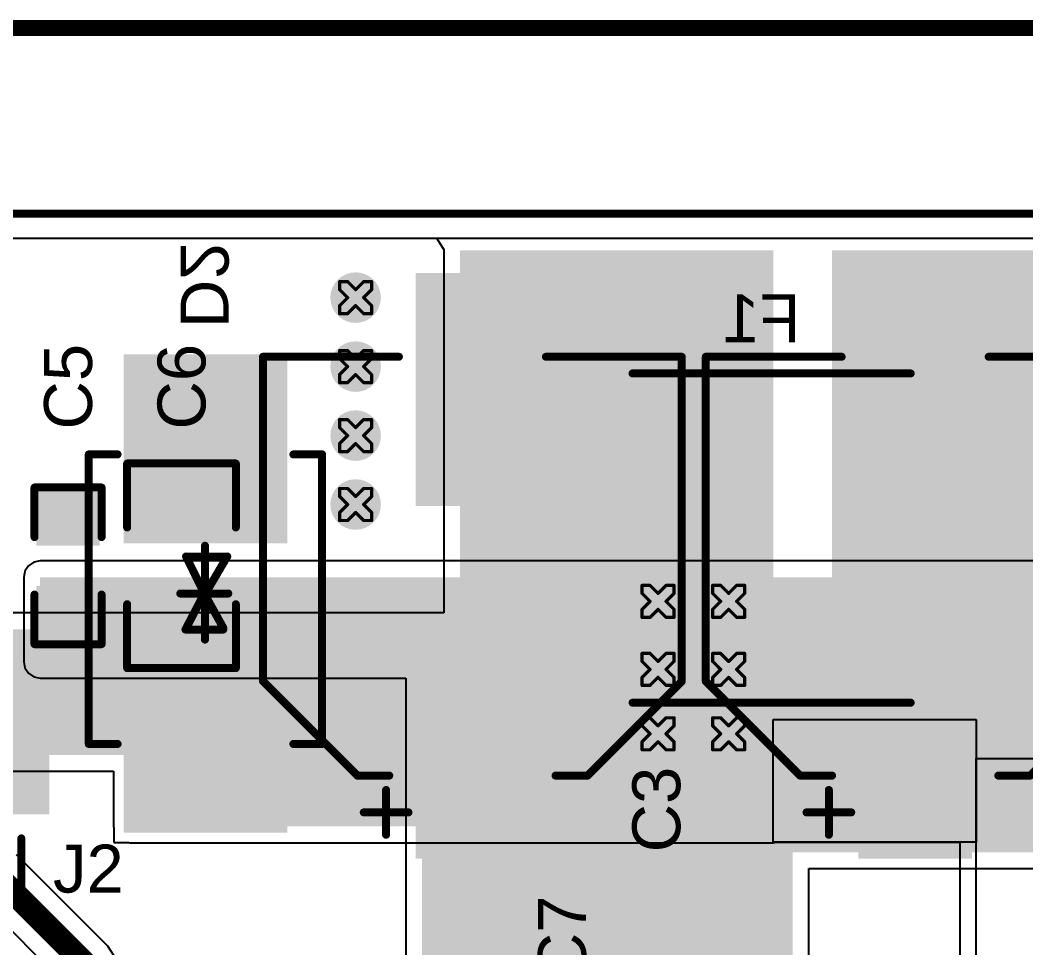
# Model space of a CAD drawing. Header units: inches. Extents: x -1 to 351, y 0 to 83.
# Drawn here: x 66.16 to 82.15, y 20.34 to 35.08 of the extents above; entities that cross this region are included whole.
import ezdxf

# ---------------------------------------------------------------- set-up
doc = ezdxf.new("R2010")
doc.units = ezdxf.units.IN
for name, color, linetype in [('Board Outline', 216, 'Continuous'), ('Bottom Layer', 5, 'Continuous'), ('Bottom Overlay', 54, 'Continuous'), ('Bottom Paste', 16, 'Continuous'), ('Bottom Solder', 6, 'Continuous'), ('Dimensions', 6, 'Continuous'), ('Drill Drawing', 1, 'Continuous'), ('Top Layer', 1, 'Continuous'), ('Top Overlay', 2, 'Continuous'), ('Top Paste', 8, 'Continuous'), ('Top Solder', 216, 'Continuous'), ('Via Holes', 16, 'Continuous')]:
    doc.layers.add(name, color=color, linetype=linetype)
doc.styles.add('Arial', font='', dxfattribs={"height": 0.2})
doc.styles.get('Arial').set_extended_font_data('Arial')

# ---------------------------------------------------------------- blocks, each defined once
blk = doc.blocks.new('F____2920_B_13')
at = {"layer": 'Bottom Layer'}
for points in [[(-4.85, 2.8), (-2.55, 2.8), (-2.55, -2.8), (-4.85, -2.8)], [(2.55, 2.8), (4.85, 2.8), (4.85, -2.8), (2.55, -2.8)]]:
    blk.add_hatch(color=5, dxfattribs=at).paths.add_polyline_path(points)
at = {"layer": 'Bottom Paste'}
for points in [[(-4.85, 2.8), (-2.55, 2.8), (-2.55, -2.8), (-4.85, -2.8)], [(2.55, 2.8), (4.85, 2.8), (4.85, -2.8), (2.55, -2.8)]]:
    blk.add_hatch(color=16, dxfattribs=at).paths.add_polyline_path(points)
at = {"layer": 'Bottom Solder'}
for points in [[(-4.952, 2.902), (-2.448, 2.902), (-2.448, -2.902), (-4.952, -2.902)], [(2.448, 2.902), (4.952, 2.902), (4.952, -2.902), (2.448, -2.902)]]:
    blk.add_hatch(color=6, dxfattribs=at).paths.add_polyline_path(points)
at = {"layer": 'Bottom Overlay', "const_width": 0.127}
for points in [[(2.235, 2.616), (-2.184, 2.616)], [(2.235, -2.616), (-2.184, -2.616)]]:
    blk.add_lwpolyline(points, dxfattribs=at)
at = {"layer": 'Bottom Overlay', "const_width": 0.0635}
for points in [[(-2.216, 2.616, 1), (-2.153, 2.616, 1)], [(2.203, 2.616, 1), (2.267, 2.616, 1)], [(-2.216, -2.616, 1), (-2.153, -2.616, 1)], [(2.203, -2.616, 1), (2.267, -2.616, 1)]]:
    blk.add_lwpolyline(points, format="xyb", close=True, dxfattribs=at)
blk = doc.blocks.new('RVT1H470M0607_15')
at = {"layer": 'Top Layer'}
for points in [[(-4.55, 0.8), (-1.05, 0.8), (-1.05, -0.8), (-4.55, -0.8)], [(1.05, 0.8), (4.55, 0.8), (4.55, -0.8), (1.05, -0.8)]]:
    blk.add_hatch(color=1, dxfattribs=at).paths.add_polyline_path(points)
at = {"layer": 'Top Paste'}
for points in [[(-4.55, 0.8), (-1.05, 0.8), (-1.05, -0.8), (-4.55, -0.8)], [(1.05, 0.8), (4.55, 0.8), (4.55, -0.8), (1.05, -0.8)]]:
    blk.add_hatch(color=8, dxfattribs=at).paths.add_polyline_path(points)
at = {"layer": 'Top Solder'}
for points in [[(-4.652, 0.902), (-0.948, 0.902), (-0.948, -0.902), (-4.652, -0.902)], [(0.948, 0.902), (4.652, 0.902), (4.652, -0.902), (0.948, -0.902)]]:
    blk.add_hatch(color=216, dxfattribs=at).paths.add_polyline_path(points)
at = {"layer": 'Top Overlay', "const_width": 0.127}
for points in [[(-1.835, 3.327), (-3.333, 1.829)], [(-1.835, 3.327), (3.321, 3.327)], [(3.321, 3.327), (3.321, 1.168)], [(-3.918, 1.727), (-3.918, 1.016)], [(-3.333, 1.829), (-3.333, 1.321)], [(-4.273, 1.372), (-3.562, 1.372)], [(3.321, -1.168), (3.321, -3.327)], [(-3.333, -1.321), (-3.333, -1.829)], [(-3.333, -1.829), (-1.835, -3.327)], [(-1.835, -3.327), (3.321, -3.327)]]:
    blk.add_lwpolyline(points, dxfattribs=at)
at = {"layer": 'Top Overlay', "const_width": 0.0635}
for points in [[(-1.867, 3.327, 1), (-1.803, 3.327, 1)], [(-1.867, 3.327, 1), (-1.803, 3.327, 1)], [(3.29, 3.327, 1), (3.353, 3.327, 1)], [(3.29, 3.327, 1), (3.353, 3.327, 1)], [(-3.949, 1.727, 1), (-3.886, 1.727, 1)], [(-3.365, 1.829, 1), (-3.302, 1.829, 1)], [(-3.365, 1.829, 1), (-3.302, 1.829, 1)], [(-4.305, 1.372, 1), (-4.241, 1.372, 1)], [(-3.594, 1.372, 1), (-3.53, 1.372, 1)], [(-3.365, 1.321, 1), (-3.302, 1.321, 1)], [(3.29, 1.168, 1), (3.353, 1.168, 1)], [(-3.949, 1.016, 1), (-3.886, 1.016, 1)], [(3.29, -1.168, 1), (3.353, -1.168, 1)], [(-3.365, -1.321, 1), (-3.302, -1.321, 1)], [(-3.365, -1.829, 1), (-3.302, -1.829, 1)], [(-3.365, -1.829, 1), (-3.302, -1.829, 1)], [(-1.867, -3.327, 1), (-1.803, -3.327, 1)], [(-1.867, -3.327, 1), (-1.803, -3.327, 1)], [(3.29, -3.327, 1), (3.353, -3.327, 1)], [(3.29, -3.327, 1), (3.353, -3.327, 1)]]:
    blk.add_lwpolyline(points, format="xyb", close=True, dxfattribs=at)
blk = doc.blocks.new('RVT1H470M0607_16')
at = {"layer": 'Top Layer'}
for points in [[(-4.55, 0.8), (-1.05, 0.8), (-1.05, -0.8), (-4.55, -0.8)], [(1.05, 0.8), (4.55, 0.8), (4.55, -0.8), (1.05, -0.8)]]:
    blk.add_hatch(color=1, dxfattribs=at).paths.add_polyline_path(points)
at = {"layer": 'Top Paste'}
for points in [[(-4.55, 0.8), (-1.05, 0.8), (-1.05, -0.8), (-4.55, -0.8)], [(1.05, 0.8), (4.55, 0.8), (4.55, -0.8), (1.05, -0.8)]]:
    blk.add_hatch(color=8, dxfattribs=at).paths.add_polyline_path(points)
at = {"layer": 'Top Solder'}
for points in [[(-4.652, 0.902), (-0.948, 0.902), (-0.948, -0.902), (-4.652, -0.902)], [(0.948, 0.902), (4.652, 0.902), (4.652, -0.902), (0.948, -0.902)]]:
    blk.add_hatch(color=216, dxfattribs=at).paths.add_polyline_path(points)
at = {"layer": 'Top Overlay', "const_width": 0.127}
for points in [[(-1.835, 3.327), (-3.333, 1.829)], [(-1.835, 3.327), (3.321, 3.327)], [(3.321, 3.327), (3.321, 1.168)], [(-3.918, 1.727), (-3.918, 1.016)], [(-3.333, 1.829), (-3.333, 1.321)], [(-4.273, 1.372), (-3.562, 1.372)], [(3.321, -1.168), (3.321, -3.327)], [(-3.333, -1.321), (-3.333, -1.829)], [(-3.333, -1.829), (-1.835, -3.327)], [(-1.835, -3.327), (3.321, -3.327)]]:
    blk.add_lwpolyline(points, dxfattribs=at)
at = {"layer": 'Top Overlay', "const_width": 0.0635}
for points in [[(-1.867, 3.327, 1), (-1.803, 3.327, 1)], [(-1.867, 3.327, 1), (-1.803, 3.327, 1)], [(3.29, 3.327, 1), (3.353, 3.327, 1)], [(3.29, 3.327, 1), (3.353, 3.327, 1)], [(-3.949, 1.727, 1), (-3.886, 1.727, 1)], [(-3.365, 1.829, 1), (-3.302, 1.829, 1)], [(-3.365, 1.829, 1), (-3.302, 1.829, 1)], [(-4.305, 1.372, 1), (-4.241, 1.372, 1)], [(-3.594, 1.372, 1), (-3.53, 1.372, 1)], [(-3.365, 1.321, 1), (-3.302, 1.321, 1)], [(3.29, 1.168, 1), (3.353, 1.168, 1)], [(-3.949, 1.016, 1), (-3.886, 1.016, 1)], [(3.29, -1.168, 1), (3.353, -1.168, 1)], [(-3.365, -1.321, 1), (-3.302, -1.321, 1)], [(-3.365, -1.829, 1), (-3.302, -1.829, 1)], [(-3.365, -1.829, 1), (-3.302, -1.829, 1)], [(-1.867, -3.327, 1), (-1.803, -3.327, 1)], [(-1.867, -3.327, 1), (-1.803, -3.327, 1)], [(3.29, -3.327, 1), (3.353, -3.327, 1)], [(3.29, -3.327, 1), (3.353, -3.327, 1)]]:
    blk.add_lwpolyline(points, format="xyb", close=True, dxfattribs=at)
blk = doc.blocks.new('V________T______59')
at = {"layer": 'Top Layer'}
for points in [[(-4.4, 2.162), (-3.2, 2.162), (-3.2, 0.362), (-4.4, 0.362)], [(3.2, 2.162), (4.4, 2.162), (4.4, 0.362), (3.2, 0.362)], [(-2.75, -0.462), (-2.25, -0.462), (-2.25, -2.062), (-2.75, -2.062)], [(-1.75, -0.462), (-1.25, -0.462), (-1.25, -2.062), (-1.75, -2.062)], [(-0.75, -0.462), (-0.25, -0.462), (-0.25, -2.062), (-0.75, -2.062)], [(0.25, -0.462), (0.75, -0.462), (0.75, -2.062), (0.25, -2.062)], [(1.25, -0.462), (1.75, -0.462), (1.75, -2.062), (1.25, -2.062)], [(2.25, -0.462), (2.75, -0.462), (2.75, -2.062), (2.25, -2.062)]]:
    blk.add_hatch(color=1, dxfattribs=at).paths.add_polyline_path(points)
at = {"layer": 'Top Paste'}
for points in [[(-4.4, 2.162), (-3.2, 2.162), (-3.2, 0.362), (-4.4, 0.362)], [(3.2, 2.162), (4.4, 2.162), (4.4, 0.362), (3.2, 0.362)], [(-2.75, -0.462), (-2.25, -0.462), (-2.25, -2.062), (-2.75, -2.062)], [(-1.75, -0.462), (-1.25, -0.462), (-1.25, -2.062), (-1.75, -2.062)], [(-0.75, -0.462), (-0.25, -0.462), (-0.25, -2.062), (-0.75, -2.062)], [(0.25, -0.462), (0.75, -0.462), (0.75, -2.062), (0.25, -2.062)], [(1.25, -0.462), (1.75, -0.462), (1.75, -2.062), (1.25, -2.062)], [(2.25, -0.462), (2.75, -0.462), (2.75, -2.062), (2.25, -2.062)]]:
    blk.add_hatch(color=8, dxfattribs=at).paths.add_polyline_path(points)
at = {"layer": 'Top Solder'}
for points in [[(-4.502, 2.264), (-3.098, 2.264), (-3.098, 0.261), (-4.502, 0.261)], [(3.098, 2.264), (4.502, 2.264), (4.502, 0.261), (3.098, 0.261)], [(-2.852, -0.361), (-2.148, -0.361), (-2.148, -2.164), (-2.852, -2.164)], [(-1.852, -0.361), (-1.148, -0.361), (-1.148, -2.164), (-1.852, -2.164)], [(-0.852, -0.361), (-0.148, -0.361), (-0.148, -2.164), (-0.852, -2.164)], [(0.148, -0.361), (0.852, -0.361), (0.852, -2.164), (0.148, -2.164)], [(1.148, -0.361), (1.852, -0.361), (1.852, -2.164), (1.148, -2.164)], [(2.148, -0.361), (2.852, -0.361), (2.852, -2.164), (2.148, -2.164)]]:
    blk.add_hatch(color=216, dxfattribs=at).paths.add_polyline_path(points)
at = {"layer": 'Top Overlay', "const_width": 0.127}
for points in [[(-2.884, 2.173), (2.932, 2.173)], [(-4.059, -1.15), (-4.059, -0.12)], [(4.059, -1.15), (4.059, -0.12)], [(-4.059, -1.15), (-3.08, -1.15)], [(3.08, -1.15), (4.059, -1.15)], [(-3.15, -1.422), (-3.023, -1.549)], [(-3.15, -1.676), (-3.15, -1.422)], [(-3.15, -1.676), (-3.023, -1.549)]]:
    blk.add_lwpolyline(points, dxfattribs=at)
at = {"layer": 'Top Overlay', "const_width": 0.0635}
for points in [[(-2.916, 2.173, 1), (-2.853, 2.173, 1)], [(2.9, 2.173, 1), (2.964, 2.173, 1)], [(-4.091, -0.12, 1), (-4.027, -0.12, 1)], [(4.027, -0.12, 1), (4.091, -0.12, 1)], [(-4.091, -1.15, 1), (-4.027, -1.15, 1)], [(-4.091, -1.15, 1), (-4.027, -1.15, 1)], [(-3.112, -1.15, 1), (-3.049, -1.15, 1)], [(3.049, -1.15, 1), (3.112, -1.15, 1)], [(4.027, -1.15, 1), (4.091, -1.15, 1)], [(4.027, -1.15, 1), (4.091, -1.15, 1)], [(-3.181, -1.422, 1), (-3.118, -1.422, 1)], [(-3.181, -1.422, 1), (-3.118, -1.422, 1)], [(-3.054, -1.549, 1), (-2.991, -1.549, 1)], [(-3.054, -1.549, 1), (-2.991, -1.549, 1)], [(-3.181, -1.676, 1), (-3.118, -1.676, 1)], [(-3.181, -1.676, 1), (-3.118, -1.676, 1)]]:
    blk.add_lwpolyline(points, format="xyb", close=True, dxfattribs=at)
blk = doc.blocks.new('SMB_B__D___________B_60')
at = {"layer": 'Bottom Layer'}
for points in [[(-0.9, 1.2), (-0.9, -1.2), (-3.7, -1.2), (-3.7, 1.2)], [(3.7, 1.2), (3.7, -1.2), (0.9, -1.2), (0.9, 1.2)]]:
    blk.add_hatch(color=5, dxfattribs=at).paths.add_polyline_path(points)
at = {"layer": 'Bottom Paste'}
for points in [[(-0.9, 1.2), (-0.9, -1.2), (-3.7, -1.2), (-3.7, 1.2)], [(3.7, 1.2), (3.7, -1.2), (0.9, -1.2), (0.9, 1.2)]]:
    blk.add_hatch(color=16, dxfattribs=at).paths.add_polyline_path(points)
at = {"layer": 'Bottom Solder'}
for points in [[(-0.798, 1.302), (-0.798, -1.302), (-3.802, -1.302), (-3.802, 1.302)], [(3.802, 1.302), (3.802, -1.302), (0.798, -1.302), (0.798, 1.302)]]:
    blk.add_hatch(color=6, dxfattribs=at).paths.add_polyline_path(points)
at = {"layer": 'Bottom Overlay', "const_width": 0.127}
for points in [[(-2.21, 1.397), (-2.21, 1.854)], [(2.388, 1.854), (-2.21, 1.854)], [(2.39, 1.397), (2.39, 1.854)], [(-0.588, -0.308), (-0.588, 0.346)], [(0.017, -0.01), (-0.588, 0.346)], [(0, -0.019), (0, 0.362)], [(0.017, -0.01), (0.542, 0.282)], [(0.572, -0.318), (0.572, 0.282)], [(0.732, -0.008), (-0.758, -0.008)], [(-0.588, -0.308), (0, -0.019)], [(0, -0.4), (0, -0.019)], [(0.572, -0.318), (0, -0.019)], [(-2.21, -1.854), (-2.21, -1.397)], [(2.39, -1.854), (2.39, -1.397)], [(2.388, -1.854), (-2.21, -1.854)]]:
    blk.add_lwpolyline(points, dxfattribs=at)
at = {"layer": 'Bottom Overlay', "const_width": 0.0635}
for points in [[(-2.242, 1.854, 1), (-2.178, 1.854, 1)], [(-2.242, 1.854, 1), (-2.178, 1.854, 1)], [(2.356, 1.854, 1), (2.419, 1.854, 1)], [(2.358, 1.854, 1), (2.422, 1.854, 1)], [(-2.242, 1.397, 1), (-2.178, 1.397, 1)], [(2.358, 1.397, 1), (2.422, 1.397, 1)], [(-0.62, 0.346, 1), (-0.556, 0.346, 1)], [(-0.62, 0.346, 1), (-0.556, 0.346, 1)], [(-0.032, 0.362, 1), (0.032, 0.362, 1)], [(0.51, 0.282, 1), (0.574, 0.282, 1)], [(0.54, 0.282, 1), (0.604, 0.282, 1)], [(-0.79, -0.008, 1), (-0.726, -0.008, 1)], [(-0.032, -0.019, 1), (0.032, -0.019, 1)], [(-0.032, -0.019, 1), (0.032, -0.019, 1)], [(-0.032, -0.019, 1), (0.032, -0.019, 1)], [(-0.032, -0.019, 1), (0.032, -0.019, 1)], [(-0.015, -0.01, 1), (0.048, -0.01, 1)], [(-0.015, -0.01, 1), (0.048, -0.01, 1)], [(0.7, -0.008, 1), (0.764, -0.008, 1)], [(-0.62, -0.308, 1), (-0.556, -0.308, 1)], [(-0.62, -0.308, 1), (-0.556, -0.308, 1)], [(0.54, -0.318, 1), (0.604, -0.318, 1)], [(0.54, -0.318, 1), (0.604, -0.318, 1)], [(-0.032, -0.4, 1), (0.032, -0.4, 1)], [(-2.242, -1.397, 1), (-2.178, -1.397, 1)], [(2.358, -1.397, 1), (2.422, -1.397, 1)], [(-2.242, -1.854, 1), (-2.178, -1.854, 1)], [(-2.242, -1.854, 1), (-2.178, -1.854, 1)], [(2.356, -1.854, 1), (2.419, -1.854, 1)], [(2.358, -1.854, 1), (2.422, -1.854, 1)]]:
    blk.add_lwpolyline(points, format="xyb", close=True, dxfattribs=at)
blk = doc.blocks.new('C___0805_68')
at = {"layer": 'Top Layer'}
for points in [[(-1.524, 0.762), (-0.508, 0.762), (-0.508, -0.762), (-1.524, -0.762)], [(0.508, 0.762), (1.524, 0.762), (1.524, -0.762), (0.508, -0.762)]]:
    blk.add_hatch(color=1, dxfattribs=at).paths.add_polyline_path(points)
at = {"layer": 'Top Paste'}
for points in [[(-1.524, 0.762), (-0.508, 0.762), (-0.508, -0.762), (-1.524, -0.762)], [(0.508, 0.762), (1.524, 0.762), (1.524, -0.762), (0.508, -0.762)]]:
    blk.add_hatch(color=8, dxfattribs=at).paths.add_polyline_path(points)
at = {"layer": 'Top Solder'}
for points in [[(-1.594, 0.832), (-0.438, 0.832), (-0.438, -0.832), (-1.594, -0.832)], [(0.438, 0.832), (1.594, 0.832), (1.594, -0.832), (0.438, -0.832)]]:
    blk.add_hatch(color=216, dxfattribs=at).paths.add_polyline_path(points)
at = {"layer": 'Top Overlay', "const_width": 0.127}
for points in [[(-1.626, -0.864), (-1.626, 0.864)], [(-0.61, 0.864), (-1.626, 0.864)], [(1.626, 0.864), (0.61, 0.864)], [(1.626, -0.864), (1.626, 0.864)], [(-0.61, -0.864), (-1.626, -0.864)], [(1.626, -0.864), (0.61, -0.864)]]:
    blk.add_lwpolyline(points, dxfattribs=at)
at = {"layer": 'Top Overlay', "const_width": 0.0635}
for points in [[(-1.657, 0.864, 1), (-1.594, 0.864, 1)], [(-1.657, 0.864, 1), (-1.594, 0.864, 1)], [(-0.641, 0.864, 1), (-0.578, 0.864, 1)], [(0.578, 0.864, 1), (0.641, 0.864, 1)], [(1.594, 0.864, 1), (1.657, 0.864, 1)], [(1.594, 0.864, 1), (1.657, 0.864, 1)], [(-1.657, -0.864, 1), (-1.594, -0.864, 1)], [(-1.657, -0.864, 1), (-1.594, -0.864, 1)], [(-0.641, -0.864, 1), (-0.578, -0.864, 1)], [(0.578, -0.864, 1), (0.641, -0.864, 1)], [(1.594, -0.864, 1), (1.657, -0.864, 1)], [(1.594, -0.864, 1), (1.657, -0.864, 1)]]:
    blk.add_lwpolyline(points, format="xyb", close=True, dxfattribs=at)
blk = doc.blocks.new('C___0603_69')
at = {"layer": 'Top Layer'}
for points in [[(-0.381, 0.445), (-0.381, -0.445), (-1.143, -0.445), (-1.143, 0.445)], [(1.143, 0.445), (1.143, -0.445), (0.381, -0.445), (0.381, 0.445)]]:
    blk.add_hatch(color=1, dxfattribs=at).paths.add_polyline_path(points)
at = {"layer": 'Top Paste'}
for points in [[(-0.381, 0.445), (-0.381, -0.445), (-1.143, -0.445), (-1.143, 0.445)], [(1.143, 0.445), (1.143, -0.445), (0.381, -0.445), (0.381, 0.445)]]:
    blk.add_hatch(color=8, dxfattribs=at).paths.add_polyline_path(points)
at = {"layer": 'Top Solder'}
for points in [[(-0.321, 0.504), (-0.321, -0.504), (-1.203, -0.504), (-1.203, 0.504)], [(1.203, 0.504), (1.203, -0.504), (0.321, -0.504), (0.321, 0.504)]]:
    blk.add_hatch(color=216, dxfattribs=at).paths.add_polyline_path(points)
at = {"layer": 'Top Overlay', "const_width": 0.127}
for points in [[(-1.245, 0.533), (-1.245, -0.533)], [(-1.245, 0.533), (-0.457, 0.533)], [(0.457, 0.533), (1.245, 0.533)], [(1.245, 0.533), (1.245, -0.533)], [(-1.245, -0.533), (-0.457, -0.533)], [(0.457, -0.533), (1.245, -0.533)]]:
    blk.add_lwpolyline(points, dxfattribs=at)
at = {"layer": 'Top Overlay', "const_width": 0.0635}
for points in [[(-1.276, 0.533, 1), (-1.213, 0.533, 1)], [(-1.276, 0.533, 1), (-1.213, 0.533, 1)], [(-0.489, 0.533, 1), (-0.425, 0.533, 1)], [(0.425, 0.533, 1), (0.489, 0.533, 1)], [(1.213, 0.533, 1), (1.276, 0.533, 1)], [(1.213, 0.533, 1), (1.276, 0.533, 1)], [(-1.276, -0.533, 1), (-1.213, -0.533, 1)], [(-1.276, -0.533, 1), (-1.213, -0.533, 1)], [(-0.489, -0.533, 1), (-0.425, -0.533, 1)], [(0.425, -0.533, 1), (0.489, -0.533, 1)], [(1.213, -0.533, 1), (1.276, -0.533, 1)], [(1.213, -0.533, 1), (1.276, -0.533, 1)]]:
    blk.add_lwpolyline(points, format="xyb", close=True, dxfattribs=at)

msp = doc.modelspace()

# ---------------------------------------------------------------- hatches: boundary and pattern name
at = {"layer": 'Bottom Layer'}
for points in [[(78.13, 31.42), (73.154, 31.42), (73.154, 22.267), (78.13, 22.267)], [(79.065, 26.296), (90.272, 26.296), (90.272, 31.42), (79.065, 31.42)], [(79.065, 23.965), (84.096, 23.965), (84.096, 31.42), (79.065, 31.42)], [(8.865, 23.402), (73.286, 23.402), (73.286, 25.4), (8.865, 25.4)], [(67.908, 22.267), (77.368, 22.267), (77.368, 25.39), (67.908, 25.39)]]:
    msp.add_hatch(color=5, dxfattribs=at).paths.add_polyline_path(points)
h = msp.add_hatch(color=5, dxfattribs=at)
edge = h.paths.add_edge_path()
edge.add_arc((71.494, 30.668), 0.3, 0, 360)
h = msp.add_hatch(color=5, dxfattribs=at)
edge = h.paths.add_edge_path()
edge.add_arc((71.494, 29.572), 0.3, 0, 360)
h = msp.add_hatch(color=5, dxfattribs=at)
edge = h.paths.add_edge_path()
edge.add_arc((71.494, 28.476), 0.3, 0, 360)
h = msp.add_hatch(color=5, dxfattribs=at)
edge = h.paths.add_edge_path()
edge.add_arc((71.494, 27.381), 0.3, 0, 360)
h = msp.add_hatch(color=5, dxfattribs=at)
edge = h.paths.add_edge_path()
edge.add_arc((76.3, 25.842), 0.3, 0, 360)
h = msp.add_hatch(color=5, dxfattribs=at)
edge = h.paths.add_edge_path()
edge.add_arc((77.422, 25.842), 0.3, 0, 360)
h = msp.add_hatch(color=5, dxfattribs=at)
edge = h.paths.add_edge_path()
edge.add_arc((76.3, 24.762), 0.3, 0, 360)
h = msp.add_hatch(color=5, dxfattribs=at)
edge = h.paths.add_edge_path()
edge.add_arc((77.422, 24.761), 0.3, 0, 360)
h = msp.add_hatch(color=5, dxfattribs=at)
edge = h.paths.add_edge_path()
edge.add_arc((76.3, 23.738), 0.3, 0, 360)
h = msp.add_hatch(color=5, dxfattribs=at)
edge = h.paths.add_edge_path()
edge.add_arc((77.422, 23.738), 0.3, 0, 360)
at = {"layer": 'Bottom Solder'}
h = msp.add_hatch(color=6, dxfattribs=at)
edge = h.paths.add_edge_path()
edge.add_arc((71.494, 30.668), 0.402, 0, 360)
h = msp.add_hatch(color=6, dxfattribs=at)
edge = h.paths.add_edge_path()
edge.add_arc((71.494, 29.572), 0.402, 0, 360)
h = msp.add_hatch(color=6, dxfattribs=at)
edge = h.paths.add_edge_path()
edge.add_arc((71.494, 28.476), 0.402, 0, 360)
h = msp.add_hatch(color=6, dxfattribs=at)
edge = h.paths.add_edge_path()
edge.add_arc((71.494, 27.381), 0.402, 0, 360)
h = msp.add_hatch(color=6, dxfattribs=at)
edge = h.paths.add_edge_path()
edge.add_arc((76.3, 25.842), 0.402, 0, 360)
h = msp.add_hatch(color=6, dxfattribs=at)
edge = h.paths.add_edge_path()
edge.add_arc((77.422, 25.842), 0.402, 0, 360)
h = msp.add_hatch(color=6, dxfattribs=at)
edge = h.paths.add_edge_path()
edge.add_arc((76.3, 24.762), 0.402, 0, 360)
h = msp.add_hatch(color=6, dxfattribs=at)
edge = h.paths.add_edge_path()
edge.add_arc((77.422, 24.761), 0.402, 0, 360)
h = msp.add_hatch(color=6, dxfattribs=at)
edge = h.paths.add_edge_path()
edge.add_arc((76.3, 23.738), 0.402, 0, 360)
h = msp.add_hatch(color=6, dxfattribs=at)
edge = h.paths.add_edge_path()
edge.add_arc((77.422, 23.738), 0.402, 0, 360)
at = {"layer": 'Top Layer'}
h = msp.add_hatch(color=1, dxfattribs=at)
edge = h.paths.add_edge_path()
edge.add_arc((71.494, 30.668), 0.3, 0, 360)
h = msp.add_hatch(color=1, dxfattribs=at)
edge = h.paths.add_edge_path()
edge.add_arc((71.494, 29.572), 0.3, 0, 360)
h = msp.add_hatch(color=1, dxfattribs=at)
edge = h.paths.add_edge_path()
edge.add_arc((71.494, 28.476), 0.3, 0, 360)
h = msp.add_hatch(color=1, dxfattribs=at)
edge = h.paths.add_edge_path()
edge.add_arc((71.494, 27.381), 0.3, 0, 360)
for points in [[(66.479, 24.883), (74.727, 24.883), (74.727, 26.225), (66.479, 26.225)], [(72.55, 17.691), (78.438, 17.691), (78.438, 26.225), (72.55, 26.225)], [(72.55, 21.857), (88.073, 21.857), (88.073, 26.225), (72.55, 26.225)]]:
    msp.add_hatch(color=1, dxfattribs=at).paths.add_polyline_path(points)
h = msp.add_hatch(color=1, dxfattribs=at)
edge = h.paths.add_edge_path()
edge.add_arc((76.3, 25.842), 0.3, 0, 360)
h = msp.add_hatch(color=1, dxfattribs=at)
edge = h.paths.add_edge_path()
edge.add_arc((77.422, 25.842), 0.3, 0, 360)
h = msp.add_hatch(color=1, dxfattribs=at)
edge = h.paths.add_edge_path()
edge.add_arc((76.3, 24.762), 0.3, 0, 360)
h = msp.add_hatch(color=1, dxfattribs=at)
edge = h.paths.add_edge_path()
edge.add_arc((77.422, 24.761), 0.3, 0, 360)
h = msp.add_hatch(color=1, dxfattribs=at)
edge = h.paths.add_edge_path()
edge.add_arc((76.3, 23.738), 0.3, 0, 360)
h = msp.add_hatch(color=1, dxfattribs=at)
edge = h.paths.add_edge_path()
edge.add_arc((77.422, 23.738), 0.3, 0, 360)
at = {"layer": 'Top Solder'}
h = msp.add_hatch(color=216, dxfattribs=at)
edge = h.paths.add_edge_path()
edge.add_arc((71.494, 30.668), 0.402, 0, 360)
h = msp.add_hatch(color=216, dxfattribs=at)
edge = h.paths.add_edge_path()
edge.add_arc((71.494, 29.572), 0.402, 0, 360)
h = msp.add_hatch(color=216, dxfattribs=at)
edge = h.paths.add_edge_path()
edge.add_arc((71.494, 28.476), 0.402, 0, 360)
h = msp.add_hatch(color=216, dxfattribs=at)
edge = h.paths.add_edge_path()
edge.add_arc((71.494, 27.381), 0.402, 0, 360)
h = msp.add_hatch(color=216, dxfattribs=at)
edge = h.paths.add_edge_path()
edge.add_arc((76.3, 25.842), 0.402, 0, 360)
h = msp.add_hatch(color=216, dxfattribs=at)
edge = h.paths.add_edge_path()
edge.add_arc((77.422, 25.842), 0.402, 0, 360)
h = msp.add_hatch(color=216, dxfattribs=at)
edge = h.paths.add_edge_path()
edge.add_arc((76.3, 24.762), 0.402, 0, 360)
h = msp.add_hatch(color=216, dxfattribs=at)
edge = h.paths.add_edge_path()
edge.add_arc((77.422, 24.761), 0.402, 0, 360)
h = msp.add_hatch(color=216, dxfattribs=at)
edge = h.paths.add_edge_path()
edge.add_arc((76.3, 23.738), 0.402, 0, 360)
h = msp.add_hatch(color=216, dxfattribs=at)
edge = h.paths.add_edge_path()
edge.add_arc((77.422, 23.738), 0.402, 0, 360)
at = {"layer": 'Via Holes'}
h = msp.add_hatch(color=7, dxfattribs=at)
edge = h.paths.add_edge_path()
edge.add_arc((71.494, 30.668), 0.15, 0, 360)
h = msp.add_hatch(color=7, dxfattribs=at)
edge = h.paths.add_edge_path()
edge.add_arc((71.494, 29.572), 0.15, 0, 360)
h = msp.add_hatch(color=7, dxfattribs=at)
edge = h.paths.add_edge_path()
edge.add_arc((71.494, 28.476), 0.15, 0, 360)
h = msp.add_hatch(color=7, dxfattribs=at)
edge = h.paths.add_edge_path()
edge.add_arc((71.494, 27.381), 0.15, 0, 360)
h = msp.add_hatch(color=7, dxfattribs=at)
edge = h.paths.add_edge_path()
edge.add_arc((76.3, 25.842), 0.15, 0, 360)
h = msp.add_hatch(color=7, dxfattribs=at)
edge = h.paths.add_edge_path()
edge.add_arc((77.422, 25.842), 0.15, 0, 360)
h = msp.add_hatch(color=7, dxfattribs=at)
edge = h.paths.add_edge_path()
edge.add_arc((76.3, 24.762), 0.15, 0, 360)
h = msp.add_hatch(color=7, dxfattribs=at)
edge = h.paths.add_edge_path()
edge.add_arc((77.422, 24.761), 0.15, 0, 360)
h = msp.add_hatch(color=7, dxfattribs=at)
edge = h.paths.add_edge_path()
edge.add_arc((76.3, 23.738), 0.15, 0, 360)
h = msp.add_hatch(color=7, dxfattribs=at)
edge = h.paths.add_edge_path()
edge.add_arc((77.422, 23.738), 0.15, 0, 360)

# ---------------------------------------------------------------- linework, layer by layer
at = {"layer": 'Board Outline', "const_width": 0.127}
msp.add_lwpolyline([(55.186, 32), (97.003, 32)], dxfattribs=at)
at = {"layer": 'Bottom Layer'}
for p, q in [((65.003, 31.612), (72.766, 31.612)), ((72.766, 31.612), (72.789, 31.597)), ((72.789, 31.597), (72.898, 31.434)), ((72.898, 31.434), (72.895, 31.42)), ((72.895, 31.42), (72.895, 25.659)), ((72.895, 25.659), (65.003, 25.659)), ((78.13, 22.016), (78.13, 23.965)), ((78.13, 23.965), (81.354, 23.965)), ((81.354, 23.965), (81.354, 22.016)), ((81.356, 22.016), (81.356, 23.343)), ((81.356, 23.343), (85.242, 23.343)), ((22.319, 23.143), (67.649, 23.143)), ((67.649, 23.143), (67.649, 22.267)), ((67.649, 22.267), (67.654, 22.242)), ((67.654, 22.242), (67.654, 22.013)), ((67.654, 22.013), (67.883, 22.013)), ((67.883, 22.013), (67.908, 22.008)), ((67.908, 22.008), (78.13, 22.008)), ((81.354, 22.016), (78.13, 22.016)), ((78.13, 22.008), (78.168, 22.016)), ((78.168, 22.016), (81.097, 22.016)), ((81.097, 22.016), (81.097, 15.537)), ((81.356, 15.562), (81.356, 22.016)), ((67.556, 20.362), (66.105, 21.813)), ((65.596, 21.04), (66.782, 19.854)), ((67.654, 20.215), (67.556, 20.362)), ((67.556, 20.362), (67.556, 20.362))]:
    msp.add_line(p, q, dxfattribs=at)
at = {"layer": 'Bottom Layer', "const_width": 0.381}
msp.add_lwpolyline([(65.784, 21.493), (67.236, 20.041)], dxfattribs=at)
at = {"layer": 'Dimensions', "const_width": 0.254}
msp.add_lwpolyline([(55.357, 34.95), (97.003, 34.95)], dxfattribs=at)
at = {"layer": 'Drill Drawing', "const_width": 0.0508}
for points in [[(71.24, 30.795), (71.24, 30.922)], [(71.24, 30.922), (71.367, 30.922)], [(71.367, 30.922), (71.494, 30.795)], [(71.494, 30.795), (71.621, 30.922)], [(71.621, 30.922), (71.748, 30.922)], [(71.748, 30.795), (71.748, 30.922)], [(71.24, 30.795), (71.367, 30.668)], [(71.24, 30.541), (71.367, 30.668)], [(71.621, 30.668), (71.748, 30.795)], [(71.621, 30.668), (71.748, 30.541)], [(71.24, 30.414), (71.24, 30.541)], [(71.367, 30.414), (71.494, 30.541)], [(71.494, 30.541), (71.621, 30.414)], [(71.748, 30.414), (71.748, 30.541)], [(71.24, 30.414), (71.367, 30.414)], [(71.621, 30.414), (71.748, 30.414)], [(71.24, 29.699), (71.24, 29.826)], [(71.24, 29.826), (71.367, 29.826)], [(71.367, 29.826), (71.494, 29.699)], [(71.494, 29.699), (71.621, 29.826)], [(71.621, 29.826), (71.748, 29.826)], [(71.748, 29.699), (71.748, 29.826)], [(71.24, 29.699), (71.367, 29.572)], [(71.24, 29.445), (71.367, 29.572)], [(71.621, 29.572), (71.748, 29.699)], [(71.621, 29.572), (71.748, 29.445)], [(71.24, 29.318), (71.24, 29.445)], [(71.367, 29.318), (71.494, 29.445)], [(71.494, 29.445), (71.621, 29.318)], [(71.748, 29.318), (71.748, 29.445)], [(71.24, 29.318), (71.367, 29.318)], [(71.621, 29.318), (71.748, 29.318)], [(71.24, 28.603), (71.24, 28.73)], [(71.24, 28.73), (71.367, 28.73)], [(71.24, 28.603), (71.367, 28.476)], [(71.367, 28.73), (71.494, 28.603)], [(71.494, 28.603), (71.621, 28.73)], [(71.621, 28.73), (71.748, 28.73)], [(71.621, 28.476), (71.748, 28.603)], [(71.748, 28.603), (71.748, 28.73)], [(71.24, 28.349), (71.367, 28.476)], [(71.621, 28.476), (71.748, 28.349)], [(71.24, 28.222), (71.24, 28.349)], [(71.367, 28.222), (71.494, 28.349)], [(71.494, 28.349), (71.621, 28.222)], [(71.748, 28.222), (71.748, 28.349)], [(71.24, 28.222), (71.367, 28.222)], [(71.621, 28.222), (71.748, 28.222)], [(71.24, 27.508), (71.24, 27.635)], [(71.24, 27.635), (71.367, 27.635)], [(71.367, 27.635), (71.494, 27.508)], [(71.494, 27.508), (71.621, 27.635)], [(71.621, 27.635), (71.748, 27.635)], [(71.748, 27.508), (71.748, 27.635)], [(71.24, 27.508), (71.367, 27.381)], [(71.621, 27.381), (71.748, 27.508)], [(71.24, 27.254), (71.367, 27.381)], [(71.621, 27.381), (71.748, 27.254)], [(71.24, 27.127), (71.24, 27.254)], [(71.367, 27.127), (71.494, 27.254)], [(71.494, 27.254), (71.621, 27.127)], [(71.748, 27.127), (71.748, 27.254)], [(71.24, 27.127), (71.367, 27.127)], [(71.621, 27.127), (71.748, 27.127)], [(76.046, 25.969), (76.046, 26.096)], [(76.046, 26.096), (76.173, 26.096)], [(76.173, 26.096), (76.3, 25.969)], [(76.3, 25.969), (76.427, 26.096)], [(76.427, 26.096), (76.554, 26.096)], [(76.554, 25.969), (76.554, 26.096)], [(77.168, 25.969), (77.168, 26.096)], [(77.168, 26.096), (77.295, 26.096)], [(77.295, 26.096), (77.422, 25.969)], [(77.422, 25.969), (77.549, 26.096)], [(77.549, 26.096), (77.676, 26.096)], [(77.676, 25.969), (77.676, 26.096)], [(76.046, 25.969), (76.173, 25.842)], [(76.427, 25.842), (76.554, 25.969)], [(77.168, 25.969), (77.295, 25.842)], [(77.549, 25.842), (77.676, 25.969)], [(76.046, 25.715), (76.173, 25.842)], [(76.046, 25.588), (76.046, 25.715)], [(76.173, 25.588), (76.3, 25.715)], [(76.3, 25.715), (76.427, 25.588)], [(76.427, 25.842), (76.554, 25.715)], [(76.554, 25.588), (76.554, 25.715)], [(77.168, 25.715), (77.295, 25.842)], [(77.168, 25.588), (77.168, 25.715)], [(77.295, 25.588), (77.422, 25.715)], [(77.422, 25.715), (77.549, 25.588)], [(77.549, 25.842), (77.676, 25.715)], [(77.676, 25.588), (77.676, 25.715)], [(76.046, 25.588), (76.173, 25.588)], [(76.427, 25.588), (76.554, 25.588)], [(77.168, 25.588), (77.295, 25.588)], [(77.549, 25.588), (77.676, 25.588)], [(76.046, 24.889), (76.046, 25.016)], [(76.046, 25.016), (76.173, 25.016)], [(76.173, 25.016), (76.3, 24.889)], [(76.3, 24.889), (76.427, 25.016)], [(76.427, 25.016), (76.554, 25.016)], [(76.554, 24.889), (76.554, 25.016)], [(77.168, 24.888), (77.168, 25.015)], [(77.168, 25.015), (77.295, 25.015)], [(77.295, 25.015), (77.422, 24.888)], [(77.422, 24.888), (77.549, 25.015)], [(77.549, 25.015), (77.676, 25.015)], [(77.676, 24.888), (77.676, 25.015)], [(76.046, 24.889), (76.173, 24.762)], [(76.046, 24.635), (76.173, 24.762)], [(76.427, 24.762), (76.554, 24.889)], [(76.427, 24.762), (76.554, 24.635)], [(77.168, 24.888), (77.295, 24.761)], [(77.168, 24.634), (77.295, 24.761)], [(77.549, 24.761), (77.676, 24.888)], [(77.549, 24.761), (77.676, 24.634)], [(76.046, 24.508), (76.046, 24.635)], [(76.173, 24.508), (76.3, 24.635)], [(76.3, 24.635), (76.427, 24.508)], [(76.554, 24.508), (76.554, 24.635)], [(77.168, 24.507), (77.168, 24.634)], [(77.295, 24.507), (77.422, 24.634)], [(77.422, 24.634), (77.549, 24.507)], [(77.676, 24.507), (77.676, 24.634)], [(76.046, 24.508), (76.173, 24.508)], [(76.427, 24.508), (76.554, 24.508)], [(77.168, 24.507), (77.295, 24.507)], [(77.549, 24.507), (77.676, 24.507)], [(76.046, 23.865), (76.046, 23.992)], [(76.046, 23.992), (76.173, 23.992)], [(76.173, 23.992), (76.3, 23.865)], [(76.3, 23.865), (76.427, 23.992)], [(76.427, 23.992), (76.554, 23.992)], [(76.554, 23.865), (76.554, 23.992)], [(77.168, 23.865), (77.168, 23.992)], [(77.168, 23.992), (77.295, 23.992)], [(77.295, 23.992), (77.422, 23.865)], [(77.422, 23.865), (77.549, 23.992)], [(77.549, 23.992), (77.676, 23.992)], [(77.676, 23.865), (77.676, 23.992)], [(76.046, 23.865), (76.173, 23.738)], [(76.427, 23.738), (76.554, 23.865)], [(77.168, 23.865), (77.295, 23.738)], [(77.549, 23.738), (77.676, 23.865)], [(76.046, 23.611), (76.173, 23.738)], [(76.427, 23.738), (76.554, 23.611)], [(77.168, 23.611), (77.295, 23.738)], [(77.549, 23.738), (77.676, 23.611)], [(76.046, 23.484), (76.046, 23.611)], [(76.046, 23.484), (76.173, 23.484)], [(76.173, 23.484), (76.3, 23.611)], [(76.3, 23.611), (76.427, 23.484)], [(76.427, 23.484), (76.554, 23.484)], [(76.554, 23.484), (76.554, 23.611)], [(77.168, 23.484), (77.168, 23.611)], [(77.168, 23.484), (77.295, 23.484)], [(77.295, 23.484), (77.422, 23.611)], [(77.422, 23.611), (77.549, 23.484)], [(77.549, 23.484), (77.676, 23.484)], [(77.676, 23.484), (77.676, 23.611)]]:
    msp.add_lwpolyline(points, dxfattribs=at)
at = {"layer": 'Drill Drawing', "const_width": 0.0254}
for points in [[(71.227, 30.922, 1), (71.253, 30.922, 1)], [(71.227, 30.922, 1), (71.253, 30.922, 1)], [(71.354, 30.922, 1), (71.38, 30.922, 1)], [(71.354, 30.922, 1), (71.38, 30.922, 1)], [(71.608, 30.922, 1), (71.634, 30.922, 1)], [(71.608, 30.922, 1), (71.634, 30.922, 1)], [(71.735, 30.922, 1), (71.761, 30.922, 1)], [(71.735, 30.922, 1), (71.761, 30.922, 1)], [(71.227, 30.795, 1), (71.253, 30.795, 1)], [(71.227, 30.795, 1), (71.253, 30.795, 1)], [(71.354, 30.668, 1), (71.38, 30.668, 1)], [(71.354, 30.668, 1), (71.38, 30.668, 1)], [(71.481, 30.795, 1), (71.507, 30.795, 1)], [(71.481, 30.795, 1), (71.507, 30.795, 1)], [(71.608, 30.668, 1), (71.634, 30.668, 1)], [(71.608, 30.668, 1), (71.634, 30.668, 1)], [(71.735, 30.795, 1), (71.761, 30.795, 1)], [(71.735, 30.795, 1), (71.761, 30.795, 1)], [(71.227, 30.541, 1), (71.253, 30.541, 1)], [(71.227, 30.541, 1), (71.253, 30.541, 1)], [(71.481, 30.541, 1), (71.507, 30.541, 1)], [(71.481, 30.541, 1), (71.507, 30.541, 1)], [(71.735, 30.541, 1), (71.761, 30.541, 1)], [(71.735, 30.541, 1), (71.761, 30.541, 1)], [(71.227, 30.414, 1), (71.253, 30.414, 1)], [(71.227, 30.414, 1), (71.253, 30.414, 1)], [(71.354, 30.414, 1), (71.38, 30.414, 1)], [(71.354, 30.414, 1), (71.38, 30.414, 1)], [(71.608, 30.414, 1), (71.634, 30.414, 1)], [(71.608, 30.414, 1), (71.634, 30.414, 1)], [(71.735, 30.414, 1), (71.761, 30.414, 1)], [(71.735, 30.414, 1), (71.761, 30.414, 1)], [(71.227, 29.826, 1), (71.253, 29.826, 1)], [(71.227, 29.826, 1), (71.253, 29.826, 1)], [(71.354, 29.826, 1), (71.38, 29.826, 1)], [(71.354, 29.826, 1), (71.38, 29.826, 1)], [(71.608, 29.826, 1), (71.634, 29.826, 1)], [(71.608, 29.826, 1), (71.634, 29.826, 1)], [(71.735, 29.826, 1), (71.761, 29.826, 1)], [(71.735, 29.826, 1), (71.761, 29.826, 1)], [(71.227, 29.699, 1), (71.253, 29.699, 1)], [(71.227, 29.699, 1), (71.253, 29.699, 1)], [(71.354, 29.572, 1), (71.38, 29.572, 1)], [(71.354, 29.572, 1), (71.38, 29.572, 1)], [(71.481, 29.699, 1), (71.507, 29.699, 1)], [(71.481, 29.699, 1), (71.507, 29.699, 1)], [(71.608, 29.572, 1), (71.634, 29.572, 1)], [(71.608, 29.572, 1), (71.634, 29.572, 1)], [(71.735, 29.699, 1), (71.761, 29.699, 1)], [(71.735, 29.699, 1), (71.761, 29.699, 1)], [(71.227, 29.445, 1), (71.253, 29.445, 1)], [(71.227, 29.445, 1), (71.253, 29.445, 1)], [(71.481, 29.445, 1), (71.507, 29.445, 1)], [(71.481, 29.445, 1), (71.507, 29.445, 1)], [(71.735, 29.445, 1), (71.761, 29.445, 1)], [(71.735, 29.445, 1), (71.761, 29.445, 1)], [(71.227, 29.318, 1), (71.253, 29.318, 1)], [(71.227, 29.318, 1), (71.253, 29.318, 1)], [(71.354, 29.318, 1), (71.38, 29.318, 1)], [(71.354, 29.318, 1), (71.38, 29.318, 1)], [(71.608, 29.318, 1), (71.634, 29.318, 1)], [(71.608, 29.318, 1), (71.634, 29.318, 1)], [(71.735, 29.318, 1), (71.761, 29.318, 1)], [(71.735, 29.318, 1), (71.761, 29.318, 1)], [(71.227, 28.73, 1), (71.253, 28.73, 1)], [(71.227, 28.73, 1), (71.253, 28.73, 1)], [(71.227, 28.603, 1), (71.253, 28.603, 1)], [(71.227, 28.603, 1), (71.253, 28.603, 1)], [(71.354, 28.73, 1), (71.38, 28.73, 1)], [(71.354, 28.73, 1), (71.38, 28.73, 1)], [(71.481, 28.603, 1), (71.507, 28.603, 1)], [(71.481, 28.603, 1), (71.507, 28.603, 1)], [(71.608, 28.73, 1), (71.634, 28.73, 1)], [(71.608, 28.73, 1), (71.634, 28.73, 1)], [(71.735, 28.73, 1), (71.761, 28.73, 1)], [(71.735, 28.73, 1), (71.761, 28.73, 1)], [(71.735, 28.603, 1), (71.761, 28.603, 1)], [(71.735, 28.603, 1), (71.761, 28.603, 1)], [(71.354, 28.476, 1), (71.38, 28.476, 1)], [(71.354, 28.476, 1), (71.38, 28.476, 1)], [(71.608, 28.476, 1), (71.634, 28.476, 1)], [(71.608, 28.476, 1), (71.634, 28.476, 1)], [(71.227, 28.349, 1), (71.253, 28.349, 1)], [(71.227, 28.349, 1), (71.253, 28.349, 1)], [(71.481, 28.349, 1), (71.507, 28.349, 1)], [(71.481, 28.349, 1), (71.507, 28.349, 1)], [(71.735, 28.349, 1), (71.761, 28.349, 1)], [(71.735, 28.349, 1), (71.761, 28.349, 1)], [(71.227, 28.222, 1), (71.253, 28.222, 1)], [(71.227, 28.222, 1), (71.253, 28.222, 1)], [(71.354, 28.222, 1), (71.38, 28.222, 1)], [(71.354, 28.222, 1), (71.38, 28.222, 1)], [(71.608, 28.222, 1), (71.634, 28.222, 1)], [(71.608, 28.222, 1), (71.634, 28.222, 1)], [(71.735, 28.222, 1), (71.761, 28.222, 1)], [(71.735, 28.222, 1), (71.761, 28.222, 1)], [(71.227, 27.635, 1), (71.253, 27.635, 1)], [(71.227, 27.635, 1), (71.253, 27.635, 1)], [(71.354, 27.635, 1), (71.38, 27.635, 1)], [(71.354, 27.635, 1), (71.38, 27.635, 1)], [(71.608, 27.635, 1), (71.634, 27.635, 1)], [(71.608, 27.635, 1), (71.634, 27.635, 1)], [(71.735, 27.635, 1), (71.761, 27.635, 1)], [(71.735, 27.635, 1), (71.761, 27.635, 1)], [(71.227, 27.508, 1), (71.253, 27.508, 1)], [(71.227, 27.508, 1), (71.253, 27.508, 1)], [(71.481, 27.508, 1), (71.507, 27.508, 1)], [(71.481, 27.508, 1), (71.507, 27.508, 1)], [(71.735, 27.508, 1), (71.761, 27.508, 1)], [(71.735, 27.508, 1), (71.761, 27.508, 1)], [(71.354, 27.381, 1), (71.38, 27.381, 1)], [(71.354, 27.381, 1), (71.38, 27.381, 1)], [(71.608, 27.381, 1), (71.634, 27.381, 1)], [(71.608, 27.381, 1), (71.634, 27.381, 1)], [(71.227, 27.254, 1), (71.253, 27.254, 1)], [(71.227, 27.254, 1), (71.253, 27.254, 1)], [(71.481, 27.254, 1), (71.507, 27.254, 1)], [(71.481, 27.254, 1), (71.507, 27.254, 1)], [(71.735, 27.254, 1), (71.761, 27.254, 1)], [(71.735, 27.254, 1), (71.761, 27.254, 1)], [(71.227, 27.127, 1), (71.253, 27.127, 1)], [(71.227, 27.127, 1), (71.253, 27.127, 1)], [(71.354, 27.127, 1), (71.38, 27.127, 1)], [(71.354, 27.127, 1), (71.38, 27.127, 1)], [(71.608, 27.127, 1), (71.634, 27.127, 1)], [(71.608, 27.127, 1), (71.634, 27.127, 1)], [(71.735, 27.127, 1), (71.761, 27.127, 1)], [(71.735, 27.127, 1), (71.761, 27.127, 1)], [(76.033, 26.096, 1), (76.059, 26.096, 1)], [(76.033, 26.096, 1), (76.059, 26.096, 1)], [(76.16, 26.096, 1), (76.186, 26.096, 1)], [(76.16, 26.096, 1), (76.186, 26.096, 1)], [(76.414, 26.096, 1), (76.44, 26.096, 1)], [(76.414, 26.096, 1), (76.44, 26.096, 1)], [(76.541, 26.096, 1), (76.567, 26.096, 1)], [(76.541, 26.096, 1), (76.567, 26.096, 1)], [(77.155, 26.096, 1), (77.181, 26.096, 1)], [(77.155, 26.096, 1), (77.181, 26.096, 1)], [(77.282, 26.096, 1), (77.308, 26.096, 1)], [(77.282, 26.096, 1), (77.308, 26.096, 1)], [(77.536, 26.096, 1), (77.562, 26.096, 1)], [(77.536, 26.096, 1), (77.562, 26.096, 1)], [(77.663, 26.096, 1), (77.689, 26.096, 1)], [(77.663, 26.096, 1), (77.689, 26.096, 1)], [(76.033, 25.969, 1), (76.059, 25.969, 1)], [(76.033, 25.969, 1), (76.059, 25.969, 1)], [(76.287, 25.969, 1), (76.313, 25.969, 1)], [(76.287, 25.969, 1), (76.313, 25.969, 1)], [(76.541, 25.969, 1), (76.567, 25.969, 1)], [(76.541, 25.969, 1), (76.567, 25.969, 1)], [(77.155, 25.969, 1), (77.181, 25.969, 1)], [(77.155, 25.969, 1), (77.181, 25.969, 1)], [(77.409, 25.969, 1), (77.435, 25.969, 1)], [(77.409, 25.969, 1), (77.435, 25.969, 1)], [(77.663, 25.969, 1), (77.689, 25.969, 1)], [(77.663, 25.969, 1), (77.689, 25.969, 1)], [(76.033, 25.715, 1), (76.059, 25.715, 1)], [(76.033, 25.715, 1), (76.059, 25.715, 1)], [(76.16, 25.842, 1), (76.186, 25.842, 1)], [(76.16, 25.842, 1), (76.186, 25.842, 1)], [(76.287, 25.715, 1), (76.313, 25.715, 1)], [(76.287, 25.715, 1), (76.313, 25.715, 1)], [(76.414, 25.842, 1), (76.44, 25.842, 1)], [(76.414, 25.842, 1), (76.44, 25.842, 1)], [(76.541, 25.715, 1), (76.567, 25.715, 1)], [(76.541, 25.715, 1), (76.567, 25.715, 1)], [(77.155, 25.715, 1), (77.181, 25.715, 1)], [(77.155, 25.715, 1), (77.181, 25.715, 1)], [(77.282, 25.842, 1), (77.308, 25.842, 1)], [(77.282, 25.842, 1), (77.308, 25.842, 1)], [(77.409, 25.715, 1), (77.435, 25.715, 1)], [(77.409, 25.715, 1), (77.435, 25.715, 1)], [(77.536, 25.842, 1), (77.562, 25.842, 1)], [(77.536, 25.842, 1), (77.562, 25.842, 1)], [(77.663, 25.715, 1), (77.689, 25.715, 1)], [(77.663, 25.715, 1), (77.689, 25.715, 1)], [(76.033, 25.588, 1), (76.059, 25.588, 1)], [(76.033, 25.588, 1), (76.059, 25.588, 1)], [(76.16, 25.588, 1), (76.186, 25.588, 1)], [(76.16, 25.588, 1), (76.186, 25.588, 1)], [(76.414, 25.588, 1), (76.44, 25.588, 1)], [(76.414, 25.588, 1), (76.44, 25.588, 1)], [(76.541, 25.588, 1), (76.567, 25.588, 1)], [(76.541, 25.588, 1), (76.567, 25.588, 1)], [(77.155, 25.588, 1), (77.181, 25.588, 1)], [(77.155, 25.588, 1), (77.181, 25.588, 1)], [(77.282, 25.588, 1), (77.308, 25.588, 1)], [(77.282, 25.588, 1), (77.308, 25.588, 1)], [(77.536, 25.588, 1), (77.562, 25.588, 1)], [(77.536, 25.588, 1), (77.562, 25.588, 1)], [(77.663, 25.588, 1), (77.689, 25.588, 1)], [(77.663, 25.588, 1), (77.689, 25.588, 1)], [(76.033, 25.016, 1), (76.059, 25.016, 1)], [(76.033, 25.016, 1), (76.059, 25.016, 1)], [(76.16, 25.016, 1), (76.186, 25.016, 1)], [(76.16, 25.016, 1), (76.186, 25.016, 1)], [(76.414, 25.016, 1), (76.44, 25.016, 1)], [(76.414, 25.016, 1), (76.44, 25.016, 1)], [(76.541, 25.016, 1), (76.567, 25.016, 1)], [(76.541, 25.016, 1), (76.567, 25.016, 1)], [(77.155, 25.015, 1), (77.181, 25.015, 1)], [(77.155, 25.015, 1), (77.181, 25.015, 1)], [(77.282, 25.015, 1), (77.308, 25.015, 1)], [(77.282, 25.015, 1), (77.308, 25.015, 1)], [(77.536, 25.015, 1), (77.562, 25.015, 1)], [(77.536, 25.015, 1), (77.562, 25.015, 1)], [(77.663, 25.015, 1), (77.689, 25.015, 1)], [(77.663, 25.015, 1), (77.689, 25.015, 1)], [(76.033, 24.889, 1), (76.059, 24.889, 1)], [(76.033, 24.889, 1), (76.059, 24.889, 1)], [(76.16, 24.762, 1), (76.186, 24.762, 1)], [(76.16, 24.762, 1), (76.186, 24.762, 1)], [(76.287, 24.889, 1), (76.313, 24.889, 1)], [(76.287, 24.889, 1), (76.313, 24.889, 1)], [(76.414, 24.762, 1), (76.44, 24.762, 1)], [(76.414, 24.762, 1), (76.44, 24.762, 1)], [(76.541, 24.889, 1), (76.567, 24.889, 1)], [(76.541, 24.889, 1), (76.567, 24.889, 1)], [(77.155, 24.888, 1), (77.181, 24.888, 1)], [(77.155, 24.888, 1), (77.181, 24.888, 1)], [(77.282, 24.761, 1), (77.308, 24.761, 1)], [(77.282, 24.761, 1), (77.308, 24.761, 1)], [(77.409, 24.888, 1), (77.435, 24.888, 1)], [(77.409, 24.888, 1), (77.435, 24.888, 1)], [(77.536, 24.761, 1), (77.562, 24.761, 1)], [(77.536, 24.761, 1), (77.562, 24.761, 1)], [(77.663, 24.888, 1), (77.689, 24.888, 1)], [(77.663, 24.888, 1), (77.689, 24.888, 1)], [(76.033, 24.635, 1), (76.059, 24.635, 1)], [(76.033, 24.635, 1), (76.059, 24.635, 1)], [(76.287, 24.635, 1), (76.313, 24.635, 1)], [(76.287, 24.635, 1), (76.313, 24.635, 1)], [(76.541, 24.635, 1), (76.567, 24.635, 1)], [(76.541, 24.635, 1), (76.567, 24.635, 1)], [(77.155, 24.634, 1), (77.181, 24.634, 1)], [(77.155, 24.634, 1), (77.181, 24.634, 1)], [(77.409, 24.634, 1), (77.435, 24.634, 1)], [(77.409, 24.634, 1), (77.435, 24.634, 1)], [(77.663, 24.634, 1), (77.689, 24.634, 1)], [(77.663, 24.634, 1), (77.689, 24.634, 1)], [(76.033, 24.508, 1), (76.059, 24.508, 1)], [(76.033, 24.508, 1), (76.059, 24.508, 1)], [(76.16, 24.508, 1), (76.186, 24.508, 1)], [(76.16, 24.508, 1), (76.186, 24.508, 1)], [(76.414, 24.508, 1), (76.44, 24.508, 1)], [(76.414, 24.508, 1), (76.44, 24.508, 1)], [(76.541, 24.508, 1), (76.567, 24.508, 1)], [(76.541, 24.508, 1), (76.567, 24.508, 1)], [(77.155, 24.507, 1), (77.181, 24.507, 1)], [(77.155, 24.507, 1), (77.181, 24.507, 1)], [(77.282, 24.507, 1), (77.308, 24.507, 1)], [(77.282, 24.507, 1), (77.308, 24.507, 1)], [(77.536, 24.507, 1), (77.562, 24.507, 1)], [(77.536, 24.507, 1), (77.562, 24.507, 1)], [(77.663, 24.507, 1), (77.689, 24.507, 1)], [(77.663, 24.507, 1), (77.689, 24.507, 1)], [(76.033, 23.992, 1), (76.059, 23.992, 1)], [(76.033, 23.992, 1), (76.059, 23.992, 1)], [(76.16, 23.992, 1), (76.186, 23.992, 1)], [(76.16, 23.992, 1), (76.186, 23.992, 1)], [(76.414, 23.992, 1), (76.44, 23.992, 1)], [(76.414, 23.992, 1), (76.44, 23.992, 1)], [(76.541, 23.992, 1), (76.567, 23.992, 1)], [(76.541, 23.992, 1), (76.567, 23.992, 1)], [(77.155, 23.992, 1), (77.181, 23.992, 1)], [(77.155, 23.992, 1), (77.181, 23.992, 1)], [(77.282, 23.992, 1), (77.308, 23.992, 1)], [(77.282, 23.992, 1), (77.308, 23.992, 1)], [(77.536, 23.992, 1), (77.562, 23.992, 1)], [(77.536, 23.992, 1), (77.562, 23.992, 1)], [(77.663, 23.992, 1), (77.689, 23.992, 1)], [(77.663, 23.992, 1), (77.689, 23.992, 1)], [(76.033, 23.865, 1), (76.059, 23.865, 1)], [(76.033, 23.865, 1), (76.059, 23.865, 1)], [(76.287, 23.865, 1), (76.313, 23.865, 1)], [(76.287, 23.865, 1), (76.313, 23.865, 1)], [(76.541, 23.865, 1), (76.567, 23.865, 1)], [(76.541, 23.865, 1), (76.567, 23.865, 1)], [(77.155, 23.865, 1), (77.181, 23.865, 1)], [(77.155, 23.865, 1), (77.181, 23.865, 1)], [(77.409, 23.865, 1), (77.435, 23.865, 1)], [(77.409, 23.865, 1), (77.435, 23.865, 1)], [(77.663, 23.865, 1), (77.689, 23.865, 1)], [(77.663, 23.865, 1), (77.689, 23.865, 1)], [(76.16, 23.738, 1), (76.186, 23.738, 1)], [(76.16, 23.738, 1), (76.186, 23.738, 1)], [(76.414, 23.738, 1), (76.44, 23.738, 1)], [(76.414, 23.738, 1), (76.44, 23.738, 1)], [(77.282, 23.738, 1), (77.308, 23.738, 1)], [(77.282, 23.738, 1), (77.308, 23.738, 1)], [(77.536, 23.738, 1), (77.562, 23.738, 1)], [(77.536, 23.738, 1), (77.562, 23.738, 1)], [(76.033, 23.611, 1), (76.059, 23.611, 1)], [(76.033, 23.611, 1), (76.059, 23.611, 1)], [(76.033, 23.484, 1), (76.059, 23.484, 1)], [(76.033, 23.484, 1), (76.059, 23.484, 1)], [(76.16, 23.484, 1), (76.186, 23.484, 1)], [(76.16, 23.484, 1), (76.186, 23.484, 1)], [(76.287, 23.611, 1), (76.313, 23.611, 1)], [(76.287, 23.611, 1), (76.313, 23.611, 1)], [(76.414, 23.484, 1), (76.44, 23.484, 1)], [(76.414, 23.484, 1), (76.44, 23.484, 1)], [(76.541, 23.611, 1), (76.567, 23.611, 1)], [(76.541, 23.611, 1), (76.567, 23.611, 1)], [(76.541, 23.484, 1), (76.567, 23.484, 1)], [(76.541, 23.484, 1), (76.567, 23.484, 1)], [(77.155, 23.611, 1), (77.181, 23.611, 1)], [(77.155, 23.611, 1), (77.181, 23.611, 1)], [(77.155, 23.484, 1), (77.181, 23.484, 1)], [(77.155, 23.484, 1), (77.181, 23.484, 1)], [(77.282, 23.484, 1), (77.308, 23.484, 1)], [(77.282, 23.484, 1), (77.308, 23.484, 1)], [(77.409, 23.611, 1), (77.435, 23.611, 1)], [(77.409, 23.611, 1), (77.435, 23.611, 1)], [(77.536, 23.484, 1), (77.562, 23.484, 1)], [(77.536, 23.484, 1), (77.562, 23.484, 1)], [(77.663, 23.611, 1), (77.689, 23.611, 1)], [(77.663, 23.611, 1), (77.689, 23.611, 1)], [(77.663, 23.484, 1), (77.689, 23.484, 1)], [(77.663, 23.484, 1), (77.689, 23.484, 1)]]:
    msp.add_lwpolyline(points, format="xyb", close=True, dxfattribs=at)
at = {"layer": 'Top Layer'}
for p, q in [((65.003, 31.612), (96.614, 31.612)), ((66.296, 26.408), (66.24, 26.324)), ((66.38, 26.464), (66.296, 26.408)), ((66.479, 26.484), (66.38, 26.464)), ((88.073, 26.484), (66.479, 26.484)), ((66.225, 26.25), (66.221, 26.225)), ((66.221, 26.225), (66.221, 24.883)), ((66.231, 26.28), (66.225, 26.28)), ((66.225, 26.28), (66.225, 26.25)), ((66.24, 26.324), (66.231, 26.28)), ((66.221, 24.883), (66.24, 24.784)), ((66.24, 24.784), (66.296, 24.7)), ((66.296, 24.7), (66.38, 24.643)), ((66.38, 24.643), (66.479, 24.624)), ((66.479, 24.624), (72.291, 24.624)), ((72.291, 24.624), (72.291, 21.857)), ((72.291, 21.857), (72.291, 17.691)), ((78.697, 18.945), (78.697, 21.598)), ((78.697, 21.598), (88.073, 21.598))]:
    msp.add_line(p, q, dxfattribs=at)

# ---------------------------------------------------------------- block references
for name, p, rotation in [('RVT1H470M0607_15', (73.35, 26.407), 90), ('RVT1H470M0607_16', (80.386, 26.407), 90), ('SMB_B__D___________B_60', (69.108, 25.967), 270), ('F____2920_B_13', (78.13, 26.848), 180), ('C___0805_68', (68.727, 26.407), 270), ('C___0603_69', (66.924, 26.407), 90)]:
    msp.add_blockref(name, p, dxfattribs=dict(rotation=rotation))
msp.add_blockref('V________T______59', (62.123, 22.196))

# ---------------------------------------------------------------- texts
at = {"layer": 'Bottom Overlay', "style": 'Arial', "text_generation_flag": 2}
msp.add_text('D2', height=0.762, rotation=270, dxfattribs=at).set_placement((68.714, 30.184))
msp.add_text('F1', height=0.762, dxfattribs=at).set_placement((78.565, 29.958))
at = {"layer": 'Top Overlay', "style": 'Arial'}
for s, p in [('C5', (67.305, 28.572)), ('C6', (69.108, 28.572)), ('C3', (76.653, 21.854)), ('C7', (75.154, 19.808))]:
    msp.add_text(s, height=0.762, rotation=90, dxfattribs=at).set_placement(p)
msp.add_text('J2', height=0.762, dxfattribs=at).set_placement((66.685, 21.215))

doc.saveas('drawing.dxf')
